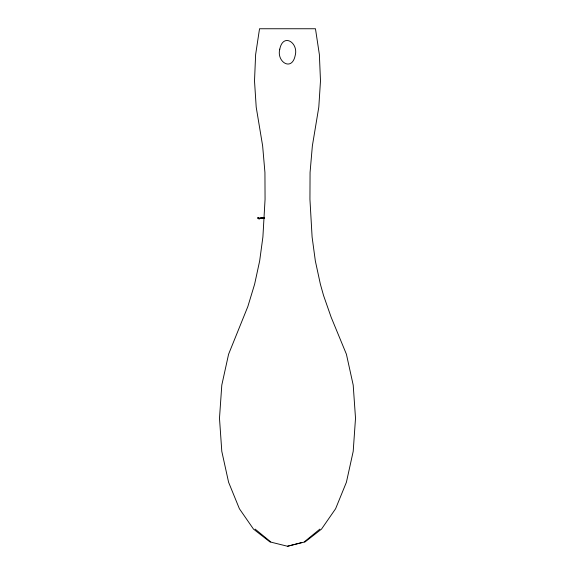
<?xml version="1.0" encoding="UTF-8"?>
<svg xmlns="http://www.w3.org/2000/svg" width="575" height="575" viewBox="0 0 575 575"><rect width="100%" height="100%" fill="white"/><g stroke="black" fill="none" stroke-linecap="round" stroke-linejoin="round"><path stroke-width="0.86" d="M258.153 217.997C257.83 219.88 258.736 216.919 258.664 217.544C256.623 216.775 258.685 219.255 258.175 217.997M264.22 217.393L264.241 218.392M264.234 217.307L263.832 218.507L264.213 218.356M304.268 541.887L319.887 529.101M287.5 546.25L305.102 541.887L321.511 529.101L335.599 508.753L346.409 482.238L353.201 451.361L355.515 418.226L353.201 385.092L346.409 354.214L331.171 317.285L323.553 295.5L320.376 284.187L315.337 260.913L312.103 237.001L309.939 199.338L310.062 172.514L312.362 145.892L318.794 107.166L320.491 80.888L319.369 54.546L315.467 28.75L259.533 28.75L255.631 54.546L254.509 80.888L256.206 107.166L262.638 145.892L264.938 172.514L265.061 199.338L262.897 237.001L259.663 260.913L254.624 284.187L247.847 306.54L228.591 354.214L221.799 385.092L219.485 418.226L221.799 451.361L228.591 482.238L239.401 508.753L253.489 529.101L269.898 541.887L287.5 546.25L301.717 542.548M255.113 529.101L270.732 541.887M263.12 218.227C263.127 219.413 263.659 216.962 263.12 218.227M262.071 218.256C265.01 218.622 262.279 216.315 262.071 218.256M260.913 217.738L261.56 217.4L261.848 218.471L261.46 218.205C259.282 219.298 261.819 217.709 260.935 217.673M279.781 49.163C276.331 61.755 291.928 71.99 295.219 55.373C298.669 42.773 283.072 32.545 279.781 49.163M263.479 217.903L263.12 218.184L263.479 217.903M258.786 217.868C259.167 218.378 259.763 218.744 258.908 219.053C260.317 218.062 259.411 218.169 258.786 217.868M261.402 217.58L261.079 218.148L261.402 217.58"/></g></svg>
